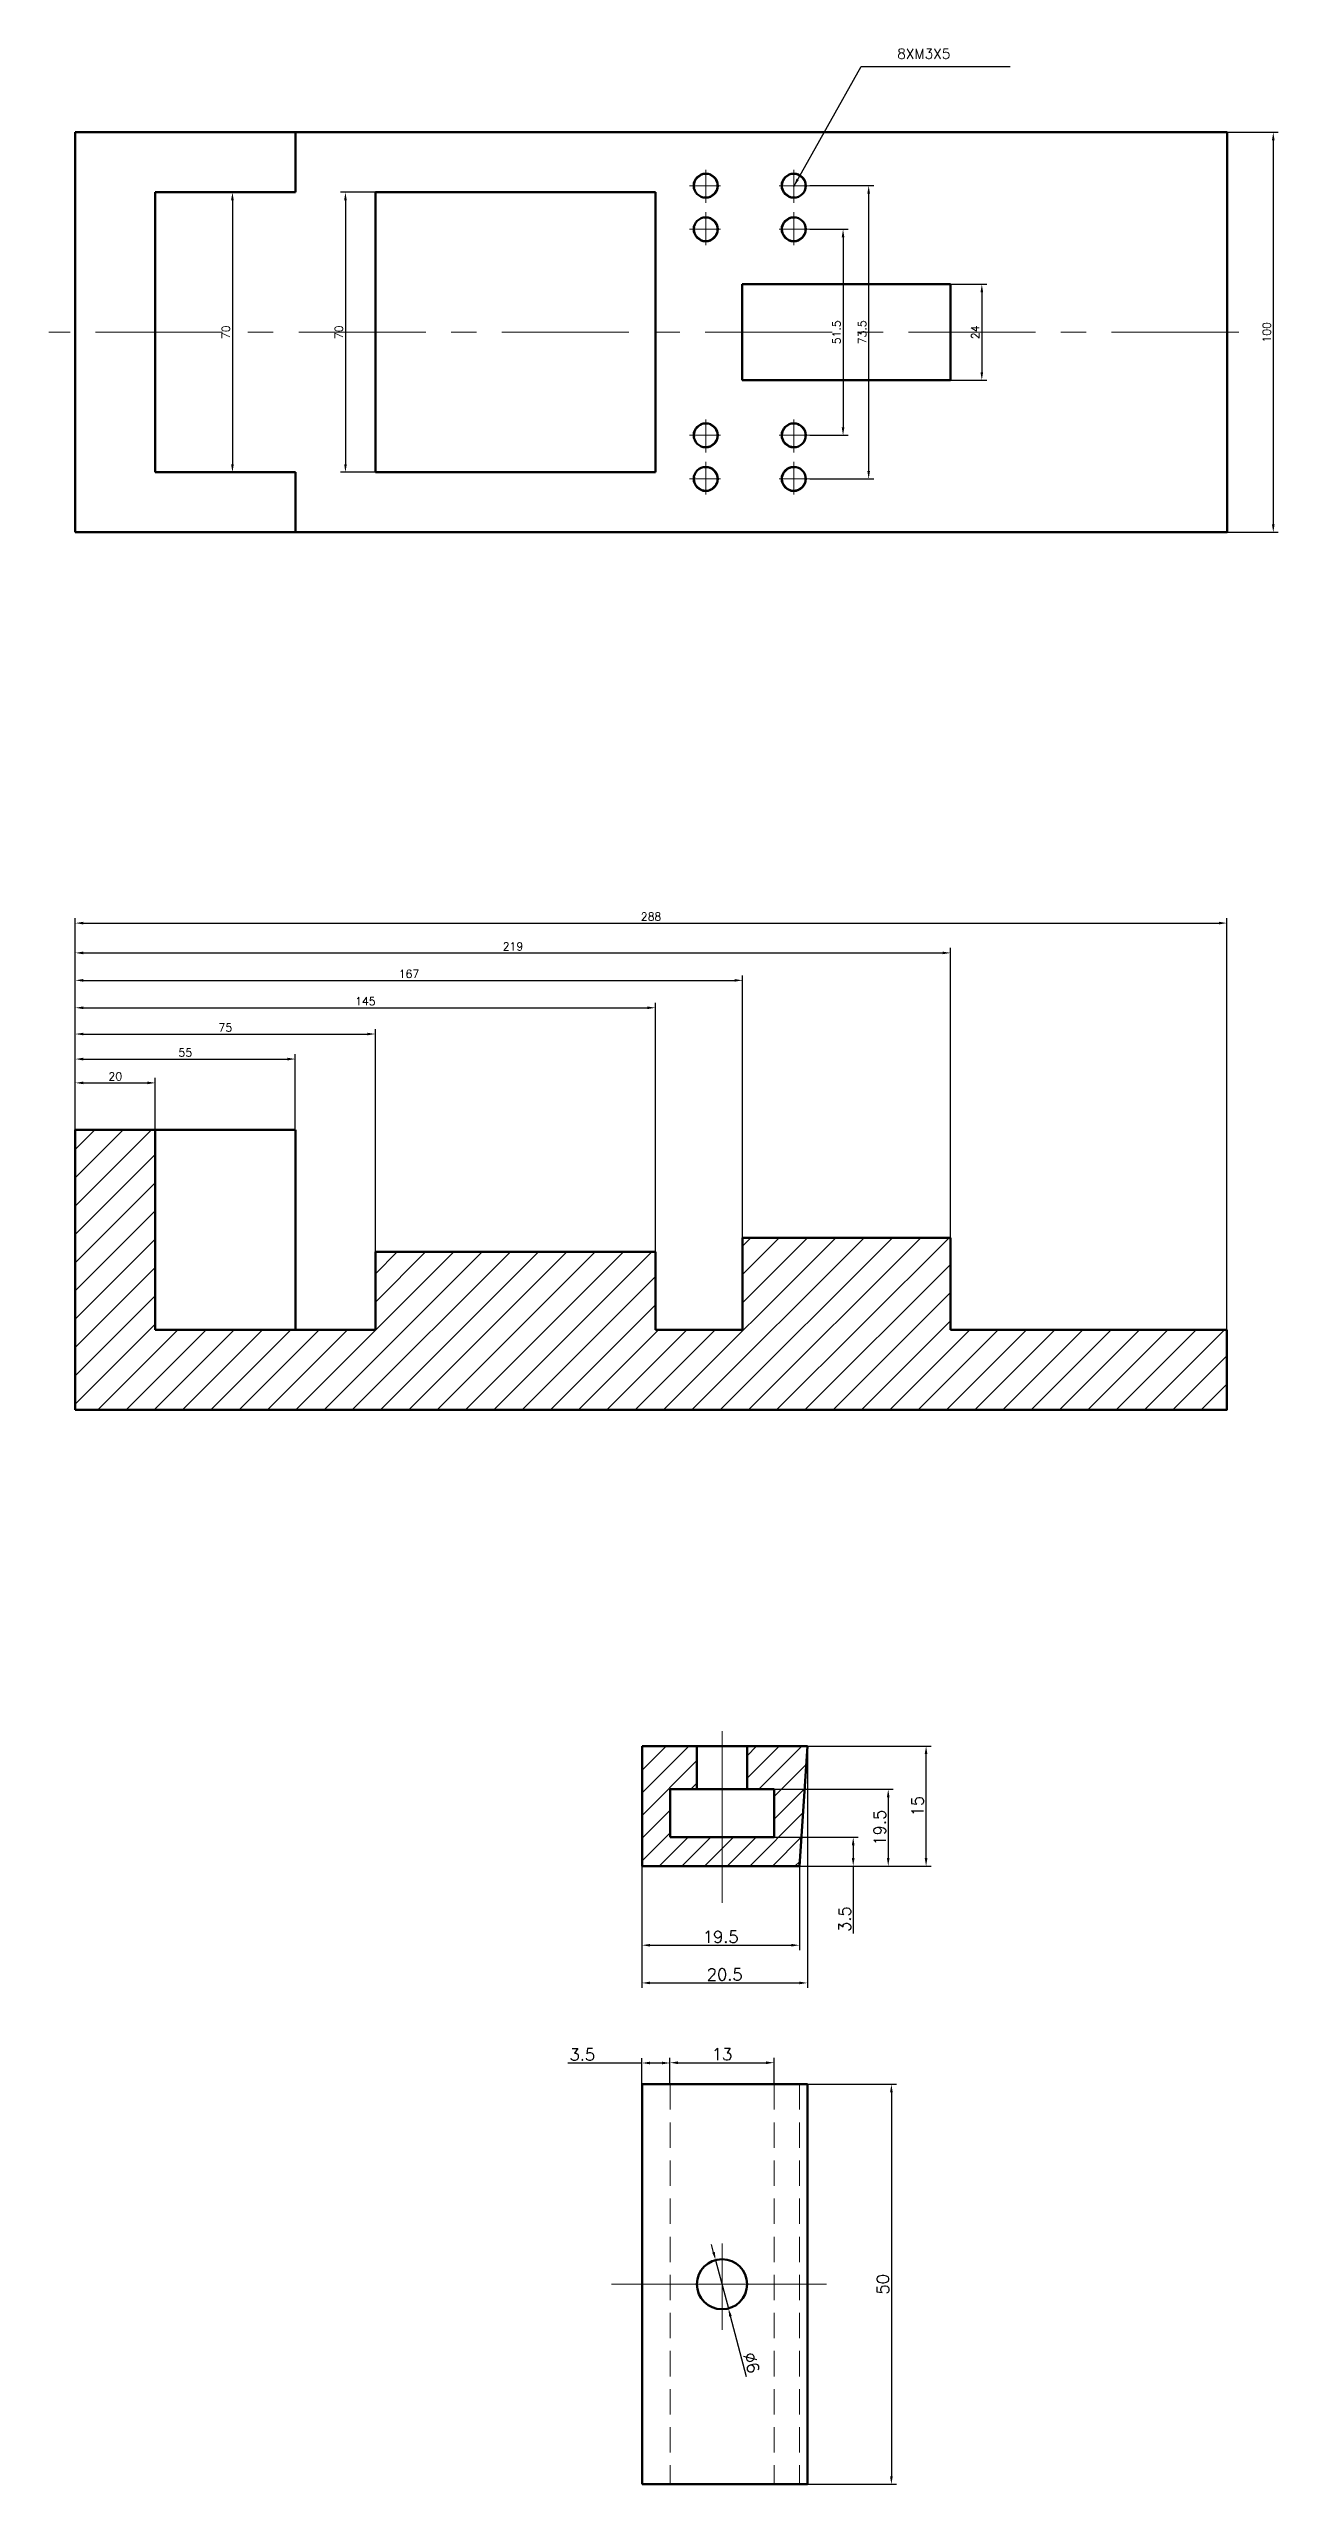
# Model space of a CAD drawing. Header units: millimetres. Extents: x -1505 to 6149, y -3153 to 848.
# Drawn here: x -1460 to -1152, y -2034 to -1425 of the extents above; entities that cross this region are included whole.
import ezdxf

# ---------------------------------------------------------------- set-up
doc = ezdxf.new("R2010")
doc.units = ezdxf.units.MM
doc.linetypes.add('CENTER', pattern=[50.8, 31.75, -6.35, 6.35, -6.35])
doc.linetypes.add('DASHED2', pattern=[9.525, 6.35, -3.175])
doc.styles.get("Standard").update_dxf_attribs({"font": 'txt', "bigfont": 'gbcbig.shx'})
doc.dimstyles.new('gdp ISO-25', dxfattribs={"dimtxt": 3, "dimasz": 2, "dimexe": 1.25, "dimexo": 0, "dimtad": 1, "dimlfac": 0.5, "dimdsep": 46, "dimtxsty": 'Standard', "dimcen": 2.5, "dimadec": 0, "dimazin": 0, "dimtfac": 1, "dimtmove": 0, "dimatfit": 3, "dimfxl": 1, "dimarcsym": 0})
doc.dimstyles.new('ISO-25', dxfattribs={"dimtxt": 2, "dimasz": 2, "dimexe": 1.25, "dimexo": 0, "dimtad": 1, "dimdsep": 46, "dimtxsty": 'Standard', "dimcen": 2.5, "dimadec": 0, "dimazin": 0, "dimtfac": 1, "dimtmove": 0, "dimatfit": 3, "dimfxl": 1, "dimarcsym": 0})

# ---------------------------------------------------------------- blocks, each defined once
blk = doc.blocks.new('*D50')
at = {"color": 0, "lineweight": -2}
for p, q in [((-1453.19, -1695.33), (-1453.19, -1682.31)), ((-1451.19, -1683.56), (-1435.19, -1683.56)), ((-1433.19, -1695.33), (-1433.19, -1682.31))]:
    blk.add_line(p, q, dxfattribs=at)
at = {"color": 0}
for points in [[(-1451.19, -1683.22), (-1451.19, -1683.89), (-1453.19, -1683.56)], [(-1435.19, -1683.22), (-1435.19, -1683.89), (-1433.19, -1683.56)]]:
    blk.add_solid(points, dxfattribs=at)
at = {"layer": 'Defpoints', "color": 0}
for p in [(-1433.19, -1683.56), (-1453.19, -1695.33), (-1433.19, -1695.33)]:
    blk.add_point(p, dxfattribs=at)
at = {"color": 0, "lineweight": 13, "insert": (-1443.19, -1681.93), "char_height": 2, "attachment_point": 5}
blk.add_mtext('20', dxfattribs=at)
blk = doc.blocks.new('*D51')
at = {"color": 0, "lineweight": -2}
for p, q in [((-1453.19, -1695.33), (-1453.19, -1676.35)), ((-1451.19, -1677.6), (-1400.19, -1677.6)), ((-1398.19, -1695.33), (-1398.19, -1676.35))]:
    blk.add_line(p, q, dxfattribs=at)
at = {"color": 0}
for points in [[(-1451.19, -1677.27), (-1451.19, -1677.94), (-1453.19, -1677.6)], [(-1400.19, -1677.27), (-1400.19, -1677.94), (-1398.19, -1677.6)]]:
    blk.add_solid(points, dxfattribs=at)
at = {"layer": 'Defpoints', "color": 0}
for p in [(-1398.19, -1677.6), (-1453.19, -1695.33), (-1398.19, -1695.33)]:
    blk.add_point(p, dxfattribs=at)
at = {"color": 0, "lineweight": 13, "insert": (-1425.69, -1675.98), "char_height": 2, "attachment_point": 5}
blk.add_mtext('55', dxfattribs=at)
blk = doc.blocks.new('*D52')
at = {"color": 0, "lineweight": -2}
for p, q in [((-1453.19, -1695.33), (-1453.19, -1670.09)), ((-1451.19, -1671.34), (-1380.19, -1671.34)), ((-1378.19, -1725.83), (-1378.19, -1670.09))]:
    blk.add_line(p, q, dxfattribs=at)
at = {"color": 0}
for points in [[(-1451.19, -1671.01), (-1451.19, -1671.67), (-1453.19, -1671.34)], [(-1380.19, -1671.01), (-1380.19, -1671.67), (-1378.19, -1671.34)]]:
    blk.add_solid(points, dxfattribs=at)
at = {"layer": 'Defpoints', "color": 0}
for p in [(-1378.19, -1671.34), (-1453.19, -1695.33), (-1378.19, -1725.83)]:
    blk.add_point(p, dxfattribs=at)
at = {"color": 0, "lineweight": 13, "insert": (-1415.69, -1669.72), "char_height": 2, "attachment_point": 5}
blk.add_mtext('75', dxfattribs=at)
blk = doc.blocks.new('*D53')
at = {"color": 0, "lineweight": -2}
for p, q in [((-1453.19, -1695.33), (-1453.19, -1663.53)), ((-1451.19, -1664.78), (-1310.19, -1664.78)), ((-1308.19, -1725.83), (-1308.19, -1663.53))]:
    blk.add_line(p, q, dxfattribs=at)
at = {"color": 0}
for points in [[(-1451.19, -1664.45), (-1451.19, -1665.11), (-1453.19, -1664.78)], [(-1310.19, -1664.45), (-1310.19, -1665.11), (-1308.19, -1664.78)]]:
    blk.add_solid(points, dxfattribs=at)
at = {"layer": 'Defpoints', "color": 0}
for p in [(-1308.19, -1664.78), (-1453.19, -1695.33), (-1308.19, -1725.83)]:
    blk.add_point(p, dxfattribs=at)
at = {"color": 0, "lineweight": 13, "insert": (-1380.69, -1663.16), "char_height": 2, "attachment_point": 5}
blk.add_mtext('145', dxfattribs=at)
blk = doc.blocks.new('*D54')
at = {"color": 0, "lineweight": -2}
for p, q in [((-1453.19, -1695.33), (-1453.19, -1656.67)), ((-1451.19, -1657.92), (-1288.4, -1657.92)), ((-1286.4, -1722.25), (-1286.4, -1656.67))]:
    blk.add_line(p, q, dxfattribs=at)
at = {"color": 0}
for points in [[(-1451.19, -1657.59), (-1451.19, -1658.26), (-1453.19, -1657.92)], [(-1288.4, -1657.59), (-1288.4, -1658.26), (-1286.4, -1657.92)]]:
    blk.add_solid(points, dxfattribs=at)
at = {"layer": 'Defpoints', "color": 0}
for p in [(-1286.4, -1657.92), (-1453.19, -1695.33), (-1286.4, -1722.25)]:
    blk.add_point(p, dxfattribs=at)
at = {"color": 0, "lineweight": 13, "insert": (-1369.79, -1656.3), "char_height": 2, "attachment_point": 5}
blk.add_mtext('167', dxfattribs=at)
blk = doc.blocks.new('*D55')
at = {"color": 0, "lineweight": -2}
for p, q in [((-1453.19, -1695.33), (-1453.19, -1649.81)), ((-1234.4, -1722.25), (-1234.4, -1649.81)), ((-1451.19, -1651.06), (-1236.4, -1651.06))]:
    blk.add_line(p, q, dxfattribs=at)
at = {"color": 0}
for points in [[(-1451.19, -1650.73), (-1451.19, -1651.4), (-1453.19, -1651.06)], [(-1236.4, -1650.73), (-1236.4, -1651.4), (-1234.4, -1651.06)]]:
    blk.add_solid(points, dxfattribs=at)
at = {"layer": 'Defpoints', "color": 0}
for p in [(-1234.4, -1651.06), (-1453.19, -1695.33), (-1234.4, -1722.25)]:
    blk.add_point(p, dxfattribs=at)
at = {"color": 0, "lineweight": 13, "insert": (-1343.79, -1649.44), "char_height": 2, "attachment_point": 5}
blk.add_mtext('219', dxfattribs=at)
blk = doc.blocks.new('*D56')
at = {"color": 0, "lineweight": -2}
for p, q in [((-1453.19, -1695.33), (-1453.19, -1642.36)), ((-1451.19, -1643.61), (-1167.35, -1643.61)), ((-1165.35, -1745.33), (-1165.35, -1642.36))]:
    blk.add_line(p, q, dxfattribs=at)
at = {"color": 0}
for points in [[(-1451.19, -1643.28), (-1451.19, -1643.94), (-1453.19, -1643.61)], [(-1167.35, -1643.28), (-1167.35, -1643.94), (-1165.35, -1643.61)]]:
    blk.add_solid(points, dxfattribs=at)
at = {"layer": 'Defpoints', "color": 0}
for p in [(-1165.35, -1643.61), (-1453.19, -1695.33), (-1165.35, -1745.33)]:
    blk.add_point(p, dxfattribs=at)
at = {"color": 0, "lineweight": 13, "insert": (-1309.27, -1641.99), "char_height": 2, "attachment_point": 5}
blk.add_mtext('288', dxfattribs=at)
blk = doc.blocks.new('*D57')
at = {"color": 0, "lineweight": -2}
for p, q in [((-1433.19, -1460.92), (-1412.66, -1460.92)), ((-1413.91, -1462.92), (-1413.91, -1528.92)), ((-1433.19, -1530.92), (-1412.66, -1530.92))]:
    blk.add_line(p, q, dxfattribs=at)
at = {"color": 0}
for points in [[(-1414.25, -1462.92), (-1413.58, -1462.92), (-1413.91, -1460.92)], [(-1414.25, -1528.92), (-1413.58, -1528.92), (-1413.91, -1530.92)]]:
    blk.add_solid(points, dxfattribs=at)
at = {"layer": 'Defpoints', "color": 0}
for p in [(-1433.19, -1460.92), (-1433.19, -1530.92), (-1413.91, -1530.92)]:
    blk.add_point(p, dxfattribs=at)
at = {"color": 0, "lineweight": 13, "insert": (-1415.54, -1495.92), "char_height": 2, "attachment_point": 5, "rotation": 90}
blk.add_mtext('70', dxfattribs=at)
blk = doc.blocks.new('*D58')
at = {"color": 0, "lineweight": -2}
for p, q in [((-1378.19, -1460.92), (-1386.91, -1460.92)), ((-1385.66, -1462.92), (-1385.66, -1528.92)), ((-1378.19, -1530.92), (-1386.91, -1530.92))]:
    blk.add_line(p, q, dxfattribs=at)
at = {"color": 0}
for points in [[(-1385.99, -1462.92), (-1385.33, -1462.92), (-1385.66, -1460.92)], [(-1385.99, -1528.92), (-1385.33, -1528.92), (-1385.66, -1530.92)]]:
    blk.add_solid(points, dxfattribs=at)
at = {"layer": 'Defpoints', "color": 0}
for p in [(-1378.19, -1460.92), (-1385.66, -1530.92), (-1378.19, -1530.92)]:
    blk.add_point(p, dxfattribs=at)
at = {"color": 0, "lineweight": 13, "insert": (-1387.29, -1495.92), "char_height": 2, "attachment_point": 5, "rotation": 90}
blk.add_mtext('70', dxfattribs=at)
blk = doc.blocks.new('*D59')
at = {"color": 0, "lineweight": -2}
for p, q in [((-1269.57, -1470.17), (-1260.03, -1470.17)), ((-1261.28, -1472.17), (-1261.28, -1519.67)), ((-1269.57, -1521.67), (-1260.03, -1521.67))]:
    blk.add_line(p, q, dxfattribs=at)
at = {"color": 0}
for points in [[(-1261.62, -1472.17), (-1260.95, -1472.17), (-1261.28, -1470.17)], [(-1261.62, -1519.67), (-1260.95, -1519.67), (-1261.28, -1521.67)]]:
    blk.add_solid(points, dxfattribs=at)
at = {"layer": 'Defpoints', "color": 0}
for p in [(-1269.57, -1470.17), (-1269.57, -1521.67), (-1261.28, -1521.67)]:
    blk.add_point(p, dxfattribs=at)
at = {"color": 0, "lineweight": 13, "insert": (-1262.91, -1495.92), "char_height": 2, "attachment_point": 5, "rotation": 90}
blk.add_mtext('51.5', dxfattribs=at)
blk = doc.blocks.new('*D60')
at = {"color": 0, "lineweight": -2}
for p, q in [((-1269.57, -1459.26), (-1253.63, -1459.26)), ((-1254.88, -1530.57), (-1254.88, -1461.26)), ((-1269.57, -1532.57), (-1253.63, -1532.57))]:
    blk.add_line(p, q, dxfattribs=at)
at = {"color": 0}
for points in [[(-1255.22, -1461.26), (-1254.55, -1461.26), (-1254.88, -1459.26)], [(-1255.22, -1530.57), (-1254.55, -1530.57), (-1254.88, -1532.57)]]:
    blk.add_solid(points, dxfattribs=at)
at = {"layer": 'Defpoints', "color": 0}
for p in [(-1269.57, -1459.26), (-1254.88, -1459.26), (-1269.57, -1532.57)]:
    blk.add_point(p, dxfattribs=at)
at = {"color": 0, "lineweight": 13, "insert": (-1256.51, -1495.92), "char_height": 2, "attachment_point": 5, "rotation": 90}
blk.add_mtext('73.5', dxfattribs=at)
blk = doc.blocks.new('*D61')
at = {"color": 0, "lineweight": -2}
for p, q in [((-1234.4, -1483.92), (-1225.35, -1483.92)), ((-1226.6, -1485.92), (-1226.6, -1505.92)), ((-1234.4, -1507.92), (-1225.35, -1507.92))]:
    blk.add_line(p, q, dxfattribs=at)
at = {"color": 0}
for points in [[(-1226.93, -1485.92), (-1226.27, -1485.92), (-1226.6, -1483.92)], [(-1226.93, -1505.92), (-1226.27, -1505.92), (-1226.6, -1507.92)]]:
    blk.add_solid(points, dxfattribs=at)
at = {"layer": 'Defpoints', "color": 0}
for p in [(-1234.4, -1483.92), (-1234.4, -1507.92), (-1226.6, -1507.92)]:
    blk.add_point(p, dxfattribs=at)
at = {"color": 0, "lineweight": 13, "insert": (-1228.23, -1495.92), "char_height": 2, "attachment_point": 5, "rotation": 90}
blk.add_mtext('24', dxfattribs=at)
blk = doc.blocks.new('*D62')
at = {"color": 0, "lineweight": -2}
for p, q in [((-1165.27, -1445.92), (-1152.5, -1445.92)), ((-1153.75, -1447.92), (-1153.75, -1543.92)), ((-1165.27, -1545.92), (-1152.5, -1545.92))]:
    blk.add_line(p, q, dxfattribs=at)
at = {"color": 0}
for points in [[(-1154.08, -1447.92), (-1153.41, -1447.92), (-1153.75, -1445.92)], [(-1154.08, -1543.92), (-1153.41, -1543.92), (-1153.75, -1545.92)]]:
    blk.add_solid(points, dxfattribs=at)
at = {"layer": 'Defpoints', "color": 0}
for p in [(-1165.27, -1445.92), (-1165.27, -1545.92), (-1153.75, -1545.92)]:
    blk.add_point(p, dxfattribs=at)
at = {"color": 0, "lineweight": 13, "insert": (-1155.37, -1495.92), "char_height": 2, "attachment_point": 5, "rotation": 90}
blk.add_mtext('100', dxfattribs=at)
blk = doc.blocks.new('*D197')
at = {"color": 0, "lineweight": -2}
for p, q in [((-1311.54, -1849.35), (-1311.54, -1909.8)), ((-1270.2, -1849.35), (-1270.2, -1909.8)), ((-1309.54, -1908.55), (-1272.2, -1908.55))]:
    blk.add_line(p, q, dxfattribs=at)
at = {"color": 0}
for points in [[(-1309.54, -1908.22), (-1309.54, -1908.88), (-1311.54, -1908.55)], [(-1272.2, -1908.22), (-1272.2, -1908.88), (-1270.2, -1908.55)]]:
    blk.add_solid(points, dxfattribs=at)
at = {"layer": 'Defpoints', "color": 0}
for p in [(-1311.54, -1849.35), (-1270.2, -1849.35), (-1270.2, -1908.55)]:
    blk.add_point(p, dxfattribs=at)
at = {"color": 0, "lineweight": 13, "insert": (-1290.87, -1906.43), "char_height": 3, "attachment_point": 5}
blk.add_mtext('20.5', dxfattribs=at)
blk = doc.blocks.new('*D198')
at = {"color": 0, "lineweight": -2}
for p, q in [((-1311.54, -1879.35), (-1311.54, -1900.38)), ((-1272.2, -1879.35), (-1272.2, -1900.38)), ((-1309.54, -1899.13), (-1274.2, -1899.13))]:
    blk.add_line(p, q, dxfattribs=at)
at = {"color": 0}
for points in [[(-1309.54, -1898.8), (-1309.54, -1899.46), (-1311.54, -1899.13)], [(-1274.2, -1898.8), (-1274.2, -1899.46), (-1272.2, -1899.13)]]:
    blk.add_solid(points, dxfattribs=at)
at = {"layer": 'Defpoints', "color": 0}
for p in [(-1311.54, -1879.35), (-1272.2, -1879.35), (-1272.2, -1899.13)]:
    blk.add_point(p, dxfattribs=at)
at = {"color": 0, "lineweight": 13, "insert": (-1291.87, -1897.01), "char_height": 3, "attachment_point": 5}
blk.add_mtext('19.5', dxfattribs=at)
blk = doc.blocks.new('*D199')
at = {"color": 0, "lineweight": -2}
for p, q in [((-1270.2, -1849.35), (-1239.28, -1849.35)), ((-1240.53, -1877.35), (-1240.53, -1851.35)), ((-1272.2, -1879.35), (-1239.28, -1879.35))]:
    blk.add_line(p, q, dxfattribs=at)
at = {"color": 0}
for points in [[(-1240.87, -1851.35), (-1240.2, -1851.35), (-1240.53, -1849.35)], [(-1240.87, -1877.35), (-1240.2, -1877.35), (-1240.53, -1879.35)]]:
    blk.add_solid(points, dxfattribs=at)
at = {"layer": 'Defpoints', "color": 0}
for p in [(-1270.2, -1849.35), (-1240.53, -1849.35), (-1272.2, -1879.35)]:
    blk.add_point(p, dxfattribs=at)
at = {"color": 0, "lineweight": 13, "insert": (-1242.66, -1864.35), "char_height": 3, "attachment_point": 5, "rotation": 90}
blk.add_mtext('15', dxfattribs=at)
blk = doc.blocks.new('*D200')
at = {"color": 0, "lineweight": -2}
for p, q in [((-1278.54, -1872.13), (-1257.49, -1872.13)), ((-1258.74, -1874.13), (-1258.74, -1877.35)), ((-1272.2, -1879.35), (-1257.49, -1879.35)), ((-1258.74, -1879.35), (-1258.74, -1896.23))]:
    blk.add_line(p, q, dxfattribs=at)
at = {"color": 0}
for points in [[(-1259.08, -1874.13), (-1258.41, -1874.13), (-1258.74, -1872.13)], [(-1259.08, -1877.35), (-1258.41, -1877.35), (-1258.74, -1879.35)]]:
    blk.add_solid(points, dxfattribs=at)
at = {"layer": 'Defpoints', "color": 0}
for p in [(-1278.54, -1872.13), (-1272.2, -1879.35), (-1258.74, -1879.35)]:
    blk.add_point(p, dxfattribs=at)
at = {"color": 0, "lineweight": 13, "insert": (-1260.87, -1892.6), "char_height": 3, "attachment_point": 5, "rotation": 90}
blk.add_mtext('3.5', dxfattribs=at)
blk = doc.blocks.new('*D201')
at = {"color": 0, "lineweight": -2}
for p, q in [((-1278.54, -1860.13), (-1248.74, -1860.13)), ((-1249.99, -1862.13), (-1249.99, -1877.35)), ((-1272.2, -1879.35), (-1248.74, -1879.35))]:
    blk.add_line(p, q, dxfattribs=at)
at = {"color": 0}
for points in [[(-1250.32, -1862.13), (-1249.66, -1862.13), (-1249.99, -1860.13)], [(-1250.32, -1877.35), (-1249.66, -1877.35), (-1249.99, -1879.35)]]:
    blk.add_solid(points, dxfattribs=at)
at = {"layer": 'Defpoints', "color": 0}
for p in [(-1278.54, -1860.13), (-1272.2, -1879.35), (-1249.99, -1879.35)]:
    blk.add_point(p, dxfattribs=at)
at = {"color": 0, "lineweight": 13, "insert": (-1252.12, -1869.74), "char_height": 3, "attachment_point": 5, "rotation": 90}
blk.add_mtext('19.5', dxfattribs=at)
blk = doc.blocks.new('*D202')
at = {"color": 0, "lineweight": -2}
for p, q in [((-1304.54, -1933.88), (-1304.54, -1927.25)), ((-1302.54, -1928.5), (-1280.54, -1928.5)), ((-1278.54, -1933.88), (-1278.54, -1927.25))]:
    blk.add_line(p, q, dxfattribs=at)
at = {"color": 0}
for points in [[(-1302.54, -1928.17), (-1302.54, -1928.84), (-1304.54, -1928.5)], [(-1280.54, -1928.17), (-1280.54, -1928.84), (-1278.54, -1928.5)]]:
    blk.add_solid(points, dxfattribs=at)
at = {"layer": 'Defpoints', "color": 0}
for p in [(-1278.54, -1928.5), (-1304.54, -1933.88), (-1278.54, -1933.88)]:
    blk.add_point(p, dxfattribs=at)
at = {"color": 0, "lineweight": 13, "insert": (-1291.54, -1926.38), "char_height": 3, "attachment_point": 5}
blk.add_mtext('13', dxfattribs=at)
blk = doc.blocks.new('*D203')
at = {"color": 0, "lineweight": -2}
for p, q in [((-1311.54, -1928.57), (-1330.08, -1928.57)), ((-1311.54, -1933.88), (-1311.54, -1927.32)), ((-1306.54, -1928.57), (-1309.54, -1928.57)), ((-1304.54, -1933.88), (-1304.54, -1927.32))]:
    blk.add_line(p, q, dxfattribs=at)
at = {"color": 0}
for points in [[(-1309.54, -1928.24), (-1309.54, -1928.9), (-1311.54, -1928.57)], [(-1306.54, -1928.24), (-1306.54, -1928.9), (-1304.54, -1928.57)]]:
    blk.add_solid(points, dxfattribs=at)
at = {"layer": 'Defpoints', "color": 0}
for p in [(-1304.54, -1928.57), (-1311.54, -1933.88), (-1304.54, -1933.88)]:
    blk.add_point(p, dxfattribs=at)
at = {"color": 0, "lineweight": 13, "insert": (-1326.45, -1926.45), "char_height": 3, "attachment_point": 5}
blk.add_mtext('3.5', dxfattribs=at)
blk = doc.blocks.new('*D204')
at = {"color": 0, "lineweight": -2}
for p, q in [((-1270.2, -1933.88), (-1247.95, -1933.88)), ((-1249.2, -1935.88), (-1249.2, -2031.88)), ((-1270.2, -2033.88), (-1247.95, -2033.88))]:
    blk.add_line(p, q, dxfattribs=at)
at = {"color": 0}
for points in [[(-1249.53, -1935.88), (-1248.87, -1935.88), (-1249.2, -1933.88)], [(-1249.53, -2031.88), (-1248.87, -2031.88), (-1249.2, -2033.88)]]:
    blk.add_solid(points, dxfattribs=at)
at = {"layer": 'Defpoints', "color": 0}
for p in [(-1270.2, -1933.88), (-1270.2, -2033.88), (-1249.2, -2033.88)]:
    blk.add_point(p, dxfattribs=at)
at = {"color": 0, "lineweight": 13, "insert": (-1251.32, -1983.88), "char_height": 3, "attachment_point": 5, "rotation": 90}
blk.add_mtext('50', dxfattribs=at)
blk = doc.blocks.new('*D205')
at = {"color": 0, "lineweight": -2}
for p, q in [((-1293.65, -1975.9), (-1294.16, -1973.97)), ((-1293.14, -1977.84), (-1289.94, -1989.93)), ((-1285.41, -2007.05), (-1289.43, -1991.86))]:
    blk.add_line(p, q, dxfattribs=at)
at = {"color": 0}
for points in [[(-1293.33, -1975.82), (-1293.97, -1975.99), (-1293.14, -1977.84)], [(-1289.1, -1991.78), (-1289.75, -1991.95), (-1289.94, -1989.93)]]:
    blk.add_solid(points, dxfattribs=at)
at = {"layer": 'Defpoints', "color": 0}
for p in [(-1293.14, -1977.84), (-1289.94, -1989.93)]:
    blk.add_point(p, dxfattribs=at)
at = {"color": 0, "lineweight": 13, "insert": (-1284.15, -2003.49), "char_height": 3, "attachment_point": 5, "rotation": 284.82331}
blk.add_mtext('%%C6', dxfattribs=at)

msp = doc.modelspace()

# ---------------------------------------------------------------- hatches: boundary and pattern name
at = {"lineweight": 13}
h = msp.add_hatch(dxfattribs=at)
h.set_pattern_fill('_USER', color=256, scale=5, angle=45, style=0, pattern_type=0)
h.set_pattern_definition([(45, (-3880.1945, -2529.1663), (-3.535534, 3.535534), [])])
h.paths.add_polyline_path([(-1433.186, -1745.327), (-1433.186, -1695.327), (-1453.186, -1695.327), (-1453.186, -1765.327), (-1165.351, -1765.327), (-1165.351, -1745.327), (-1234.404, -1745.327), (-1234.404, -1722.247), (-1286.396, -1722.247), (-1286.407, -1745.327), (-1308.186, -1745.327), (-1308.186, -1737.827), (-1308.186, -1725.827), (-1378.186, -1725.827), (-1378.186, -1737.827), (-1378.186, -1745.327)])
h = msp.add_hatch(dxfattribs=at)
h.set_pattern_fill('_USER', color=256, scale=4, angle=45, style=0, pattern_type=0)
h.set_pattern_definition([(45, (-3820.7092, -3165.2888), (-2.828427, 2.828427), [])])
h.paths.add_polyline_path([(-1297.792, -1849.353), (-1311.538, -1849.353), (-1311.538, -1879.353), (-1291.538, -1879.353), (-1291.538, -1872.129), (-1304.538, -1872.129), (-1304.538, -1860.133), (-1297.792, -1860.133)])
h.paths.add_polyline_path([(-1278.538, -1860.133), (-1278.538, -1872.129), (-1291.538, -1872.129), (-1291.538, -1879.353), (-1272.205, -1879.353), (-1270.205, -1849.353), (-1285.285, -1849.353), (-1285.285, -1860.133)])

# ---------------------------------------------------------------- linework, layer by layer
at = {"lineweight": 50}
for p, q in [((-1453.186, -1445.918), (-1165.27, -1445.918)), ((-1453.186, -1545.918), (-1453.186, -1445.918)), ((-1398.186, -1445.918), (-1398.186, -1460.918)), ((-1165.27, -1445.918), (-1165.27, -1545.918)), ((-1433.186, -1460.918), (-1433.186, -1530.918)), ((-1433.186, -1460.918), (-1398.186, -1460.918)), ((-1378.186, -1460.918), (-1378.186, -1530.918)), ((-1378.186, -1460.918), (-1308.186, -1460.918)), ((-1308.186, -1460.918), (-1308.186, -1530.918)), ((-1308.186, -1460.918), (-1308.186, -1475.918)), ((-1286.468, -1483.918), (-1239.625, -1483.918)), ((-1286.468, -1483.918), (-1286.468, -1507.918)), ((-1239.625, -1483.918), (-1234.404, -1483.918)), ((-1234.404, -1483.918), (-1234.404, -1507.918)), ((-1286.468, -1507.918), (-1239.625, -1507.918)), ((-1239.625, -1507.918), (-1234.404, -1507.918)), ((-1433.186, -1530.918), (-1398.186, -1530.918)), ((-1398.186, -1530.918), (-1398.186, -1545.918)), ((-1378.186, -1530.918), (-1308.186, -1530.918)), ((-1165.27, -1545.918), (-1453.186, -1545.918)), ((-1453.186, -1765.327), (-1453.186, -1695.327)), ((-1453.186, -1695.327), (-1433.186, -1695.327)), ((-1433.186, -1745.327), (-1433.186, -1695.327)), ((-1398.186, -1695.327), (-1433.186, -1695.327)), ((-1398.186, -1745.327), (-1398.186, -1695.327)), ((-1286.407, -1745.327), (-1286.396, -1722.247)), ((-1286.407, -1745.327), (-1286.396, -1722.247)), ((-1279.607, -1722.247), (-1286.396, -1722.247)), ((-1286.396, -1722.247), (-1234.404, -1722.247)), ((-1234.404, -1722.247), (-1234.404, -1745.327)), ((-1378.186, -1737.827), (-1378.186, -1725.827)), ((-1378.186, -1725.827), (-1308.186, -1725.827)), ((-1308.186, -1725.827), (-1308.186, -1737.827)), ((-1308.186, -1725.827), (-1308.186, -1737.827)), ((-1378.186, -1737.827), (-1378.186, -1745.327)), ((-1308.186, -1737.827), (-1308.186, -1745.327)), ((-1308.186, -1737.827), (-1308.186, -1745.327)), ((-1378.186, -1745.327), (-1433.186, -1745.327)), ((-1393.186, -1745.327), (-1397.186, -1745.327)), ((-1308.186, -1745.327), (-1286.407, -1745.327)), ((-1234.404, -1745.327), (-1165.351, -1745.327)), ((-1165.351, -1745.327), (-1165.351, -1765.327)), ((-1165.27, -1765.327), (-1453.186, -1765.327)), ((-1270.205, -1849.353), (-1311.538, -1849.353)), ((-1311.538, -1849.353), (-1311.538, -1879.353)), ((-1297.792, -1860.133), (-1297.792, -1849.353)), ((-1297.792, -1849.353), (-1285.285, -1849.353)), ((-1285.285, -1860.133), (-1285.285, -1849.353)), ((-1272.205, -1879.353), (-1270.205, -1849.353)), ((-1297.792, -1860.133), (-1304.538, -1860.133)), ((-1304.538, -1860.133), (-1304.538, -1872.129)), ((-1297.792, -1860.133), (-1278.538, -1860.133)), ((-1278.538, -1860.133), (-1278.538, -1872.129)), ((-1304.538, -1872.129), (-1291.538, -1872.129)), ((-1278.538, -1872.129), (-1291.538, -1872.129)), ((-1311.538, -1879.353), (-1272.205, -1879.353)), ((-1311.538, -1933.883), (-1311.538, -2033.883)), ((-1311.538, -1933.883), (-1270.205, -1933.883)), ((-1270.205, -1933.883), (-1270.205, -2033.883)), ((-1311.538, -2033.883), (-1270.205, -2033.883))]:
    msp.add_line(p, q, dxfattribs=at)
at = {"lineweight": 13}
for p, q in [((-1299.64, -1459.264), (-1291.955, -1459.264)), ((-1295.607, -1455.329), (-1295.607, -1463.54)), ((-1269.573, -1459.264), (-1277.258, -1459.264)), ((-1273.607, -1455.329), (-1273.607, -1463.54)), ((-1295.607, -1474.102), (-1295.607, -1465.892)), ((-1273.607, -1474.102), (-1273.607, -1465.892)), ((-1299.64, -1470.168), (-1291.955, -1470.168)), ((-1269.573, -1470.168), (-1277.258, -1470.168)), ((-1299.64, -1521.667), (-1291.955, -1521.667)), ((-1295.607, -1517.733), (-1295.607, -1525.943)), ((-1269.573, -1521.667), (-1277.258, -1521.667)), ((-1273.607, -1517.733), (-1273.607, -1525.943)), ((-1299.64, -1532.572), (-1291.955, -1532.572)), ((-1295.607, -1536.506), (-1295.607, -1528.295)), ((-1269.573, -1532.572), (-1277.258, -1532.572)), ((-1273.607, -1536.506), (-1273.607, -1528.295)), ((-1291.538, -1845.585), (-1291.538, -1888.491)), ((-1291.538, -1973.666), (-1291.538, -1995.233)), ((-1319.164, -1983.883), (-1265.421, -1983.883))]:
    msp.add_line(p, q, dxfattribs=at)
at = {"linetype": 'CENTER', "lineweight": 5}
msp.add_line((-1162.395, -1495.918), (-1459.833, -1495.918), dxfattribs=at)
at = {"linetype": 'DASHED2', "lineweight": 13}
for p, q in [((-1304.538, -1933.883), (-1304.538, -2033.883)), ((-1278.538, -1933.883), (-1278.538, -2033.883)), ((-1272.205, -1933.883), (-1272.205, -2033.883))]:
    msp.add_line(p, q, dxfattribs=at)
at = {"lineweight": 50}
for centre, radius in [((-1295.607, -1459.264), 3), ((-1273.607, -1459.264), 3), ((-1295.607, -1470.168), 3), ((-1273.607, -1470.168), 3), ((-1295.607, -1521.667), 3), ((-1273.607, -1521.667), 3), ((-1295.607, -1532.572), 3), ((-1273.607, -1532.572), 3), ((-1291.538, -1983.883), 6.253)]:
    msp.add_circle(centre, radius, dxfattribs=at)
at = {"lineweight": 13}
for centre, start, end in [((-1295.607, -1459.264), 262.298785, 189.248579), ((-1273.607, -1459.264), 350.751421, 277.701215), ((-1295.607, -1470.168), 170.751421, 97.701215), ((-1273.607, -1470.168), 82.298785, 9.248579), ((-1295.607, -1521.667), 262.298785, 189.248579), ((-1273.607, -1521.667), 350.751421, 277.701215), ((-1295.607, -1532.572), 170.751421, 97.701215), ((-1273.607, -1532.572), 82.298785, 9.248579)]:
    msp.add_arc(centre, 2.8, start, end, dxfattribs=at)

# ---------------------------------------------------------------- texts
at = {"lineweight": 13, "insert": (-1247.738, -1425.027), "char_height": 2.5, "width": 17.5141, "attachment_point": 1}
msp.add_mtext('8XM3X5', dxfattribs=at)

# ---------------------------------------------------------------- dimensions: what is measured, and where the dimension line sits
at = {"lineweight": 13}
for base, p1, p2, dimstyle, picture, middle in [((-1153.745, -1545.918), (-1165.27, -1445.918), (-1165.27, -1545.918), 'ISO-25', '*D62', (-1155.37, -1495.918)), ((-1413.914, -1530.918), (-1433.186, -1460.918), (-1433.186, -1530.918), 'ISO-25', '*D57', (-1415.539, -1495.918)), ((-1385.662, -1530.918), (-1378.186, -1460.918), (-1378.186, -1530.918), 'ISO-25', '*D58', (-1387.287, -1495.918)), ((-1261.284, -1521.667), (-1269.573, -1470.168), (-1269.573, -1521.667), 'ISO-25', '*D59', (-1262.909, -1495.918)), ((-1226.602, -1507.918), (-1234.404, -1483.918), (-1234.404, -1507.918), 'ISO-25', '*D61', (-1228.227, -1495.918)), ((-1249.2, -2033.883), (-1270.205, -1933.883), (-1270.205, -2033.883), 'gdp ISO-25', '*D204', (-1251.325, -1983.883))]:
    dim = msp.add_linear_dim(base=base, p1=p1, p2=p2, angle=90, dimstyle=dimstyle, dxfattribs=at)
    dim.commit()
    dim.dimension.update_dxf_attribs({"geometry": picture, "text_midpoint": middle})
dim = msp.add_linear_dim(base=(-1254.884, -1459.264), p1=(-1269.573, -1532.572), p2=(-1269.573, -1459.264), angle=90, text='73.5', dimstyle='ISO-25', dxfattribs=at)
dim.commit()
dim.dimension.update_dxf_attribs({"geometry": '*D60', "text_midpoint": (-1256.509, -1495.918)})
for base, p1, p2, text, dimstyle, picture, middle in [((-1165.351, -1643.61), (-1453.186, -1695.327), (-1165.351, -1745.327), '288', 'ISO-25', '*D56', (-1309.268, -1641.985)), ((-1234.404, -1651.065), (-1453.186, -1695.327), (-1234.404, -1722.247), '219', 'ISO-25', '*D55', (-1343.795, -1649.44)), ((-1286.396, -1657.923), (-1453.186, -1695.327), (-1286.396, -1722.247), '167', 'ISO-25', '*D54', (-1369.791, -1656.298)), ((-1270.205, -1908.551), (-1311.538, -1849.353), (-1270.205, -1849.353), '20.5', 'gdp ISO-25', '*D197', (-1290.872, -1906.426)), ((-1272.205, -1899.13), (-1311.538, -1879.353), (-1272.205, -1879.353), '19.5', 'gdp ISO-25', '*D198', (-1291.872, -1897.005))]:
    dim = msp.add_linear_dim(base=base, p1=p1, p2=p2, text=text, dimstyle=dimstyle, dxfattribs=at)
    dim.commit()
    dim.dimension.update_dxf_attribs({"geometry": picture, "text_midpoint": middle})
for base, p1, p2, dimstyle, picture, middle in [((-1308.186, -1664.781), (-1453.186, -1695.327), (-1308.186, -1725.827), 'ISO-25', '*D53', (-1380.686, -1663.156)), ((-1378.186, -1671.34), (-1453.186, -1695.327), (-1378.186, -1725.827), 'ISO-25', '*D52', (-1415.686, -1669.715)), ((-1398.186, -1677.602), (-1453.186, -1695.327), (-1398.186, -1695.327), 'ISO-25', '*D51', (-1425.686, -1675.977)), ((-1433.186, -1683.558), (-1453.186, -1695.327), (-1433.186, -1695.327), 'ISO-25', '*D50', (-1443.186, -1681.933)), ((-1278.538, -1928.504), (-1304.538, -1933.883), (-1278.538, -1933.883), 'gdp ISO-25', '*D202', (-1291.538, -1926.379))]:
    dim = msp.add_linear_dim(base=base, p1=p1, p2=p2, dimstyle=dimstyle, dxfattribs=at)
    dim.commit()
    dim.dimension.update_dxf_attribs({"geometry": picture, "text_midpoint": middle})
dim = msp.add_linear_dim(base=(-1240.534, -1849.353), p1=(-1272.205, -1879.353), p2=(-1270.205, -1849.353), angle=90, dimstyle='gdp ISO-25', dxfattribs=at)
dim.commit()
dim.dimension.update_dxf_attribs({"geometry": '*D199', "text_midpoint": (-1240.534, -1864.353), "dimtype": 160})
for base, p1, text, picture, middle in [((-1249.99, -1879.353), (-1278.538, -1860.133), '19.5', '*D201', (-1249.99, -1869.743)), ((-1258.744, -1879.353), (-1278.538, -1872.129), '3.5', '*D200', (-1258.744, -1892.603))]:
    dim = msp.add_linear_dim(base=base, p1=p1, p2=(-1272.205, -1879.353), angle=90, text=text, dimstyle='gdp ISO-25', dxfattribs=at)
    dim.commit()
    dim.dimension.update_dxf_attribs({"geometry": picture, "text_midpoint": middle, "dimtype": 160})
dim = msp.add_linear_dim(base=(-1304.538, -1928.572), p1=(-1311.538, -1933.883), p2=(-1304.538, -1933.883), dimstyle='gdp ISO-25', dxfattribs=at)
dim.commit()
dim.dimension.update_dxf_attribs({"geometry": '*D203', "text_midpoint": (-1326.455, -1928.572), "dimtype": 160})
dim = msp.add_diameter_dim_2p(p1=(-1293.138, -1977.838), p2=(-1289.938, -1989.928), text='%%C6', dimstyle='gdp ISO-25', dxfattribs=at)
dim.commit()
dim.dimension.update_dxf_attribs({"geometry": '*D205', "text_midpoint": (-1286.206, -2004.033), "dimtype": 163})

# ---------------------------------------------------------------- leaders
msp.add_leader([(-1273.607, -1459.435), (-1256.759, -1429.448), (-1219.486, -1429.448)], dimstyle='ISO-25', override={"dimgap": 0.625, "dimtad": 0}, dxfattribs=at)

doc.saveas('drawing.dxf')
